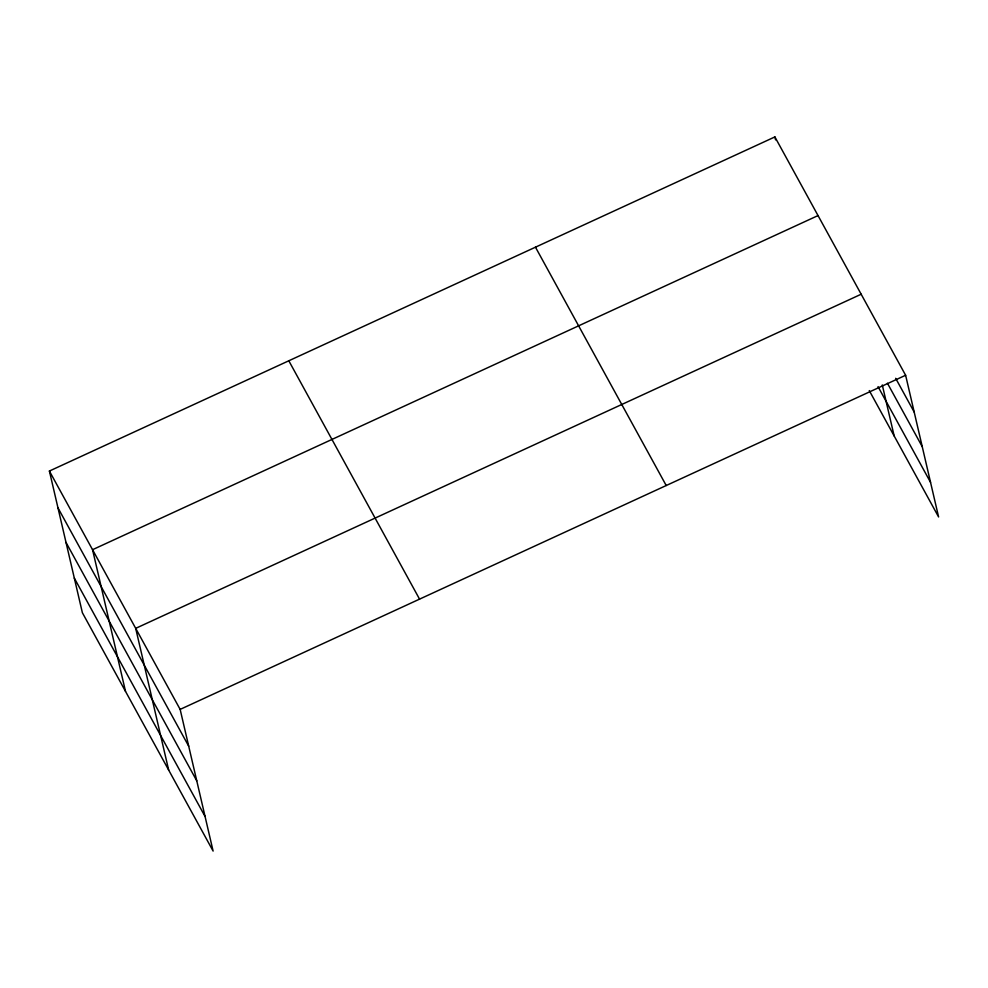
<?xml version="1.0" encoding="UTF-8"?>
<svg xmlns="http://www.w3.org/2000/svg" width="988" height="988" viewBox="0 0 988 988"><rect width="100%" height="100%" fill="white"/><g stroke="black" fill="none" stroke-linecap="round" stroke-linejoin="round"><path stroke-width="1.48" d="M49.4 471.041L180.149 709.396L213.112 851.076L82.375 612.733L49.4 471.041L774.888 136.924L905.625 375.267L938.6 516.959L869.279 390.593M818.027 215.569L92.551 549.699L125.513 691.39M861.178 294.226L135.689 628.356L168.664 770.047M180.149 709.396L905.625 375.267M895.671 378.305L914.196 412.07M887.422 383.208L922.249 446.687M878.048 386.641L930.548 482.342M535.471 247.185L666.221 485.528M288.805 360.781L419.554 599.136M57.959 507.844L188.708 746.187M66.023 542.449L196.76 780.804M74.322 578.116L205.059 816.471M882.284 384.962L894.152 435.918M774.888 136.924L775.568 139.864"/></g></svg>
